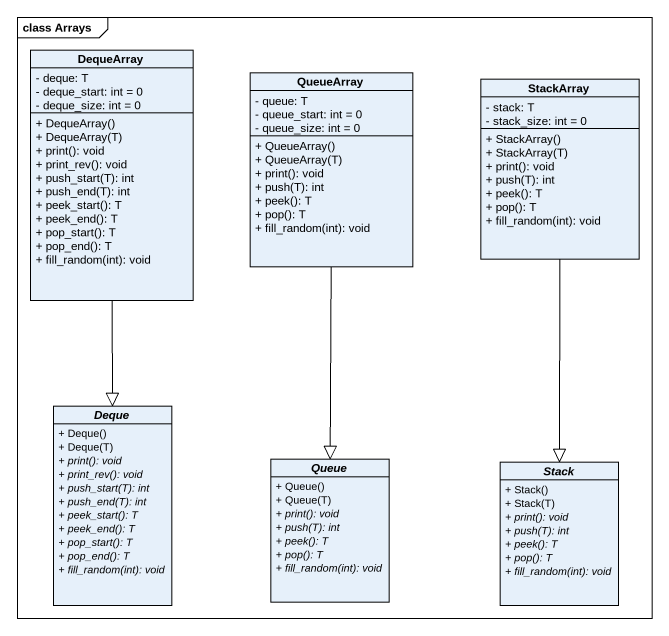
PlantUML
@startuml
mainframe class Arrays
hide circle
hide empty members
skinparam classAttributeIconSize 0
class DequeArray {
  - deque: T
  - deque_start: int = 0
  - deque_size: int = 0
  + DequeArray()
  + DequeArray(T)
  + print(): void
  + print_rev(): void
  + push_start(T): int
  + push_end(T): int
  + peek_start(): T
  + peek_end(): T
  + pop_start(): T
  + pop_end(): T
  + fill_random(int): void
}
class QueueArray {
  - queue: T
  - queue_start: int = 0
  - queue_size: int = 0
  + QueueArray()
  + QueueArray(T)
  + print(): void
  + push(T): int
  + peek(): T
  + pop(): T
  + fill_random(int): void
}
class StackArray {
  - stack: T
  - stack_size: int = 0
  + StackArray()
  + StackArray(T)
  + print(): void
  + push(T): int
  + peek(): T
  + pop(): T
  + fill_random(int): void
}
abstract class Deque {
  + Deque()
  + Deque(T)
  {abstract} + print(): void
  {abstract} + print_rev(): void
  {abstract} + push_start(T): int
  {abstract} + push_end(T): int
  {abstract} + peek_start(): T
  {abstract} + peek_end(): T
  {abstract} + pop_start(): T
  {abstract} + pop_end(): T
  {abstract} + fill_random(int): void
}
abstract class "Queue" as Queue_ {
  + Queue()
  + Queue(T)
  {abstract} + print(): void
  {abstract} + push(T): int
  {abstract} + peek(): T
  {abstract} + pop(): T
  {abstract} + fill_random(int): void
}
abstract class "Stack" as Stack_ {
  + Stack()
  + Stack(T)
  {abstract} + print(): void
  {abstract} + push(T): int
  {abstract} + peek(): T
  {abstract} + pop(): T
  {abstract} + fill_random(int): void
}
DequeArray --|> Deque
QueueArray --|> Queue_
StackArray --|> Stack_
@enduml
